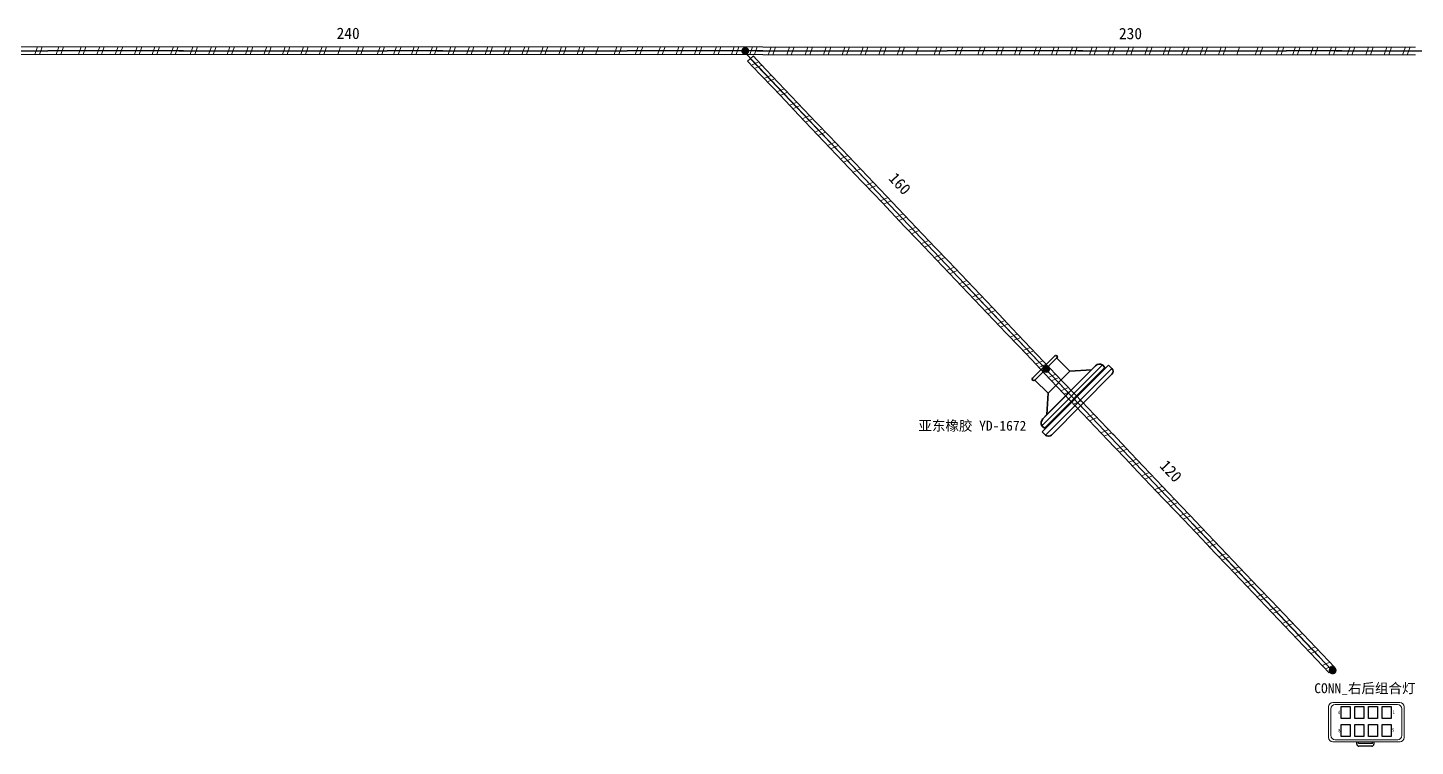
# Model space of a CAD drawing. Header units: millimetres. Extents: x 17 to 3784, y 12 to 1382.
# Drawn here: x 2236.9 to 2414.1, y 994 to 1085.7 of the extents above; entities that cross this region are included whole.
import ezdxf

# ---------------------------------------------------------------- set-up
doc = ezdxf.new("R2010")
doc.units = ezdxf.units.MM
doc.styles.add('FangSong_GB2312_Style', font='simfang.ttf')
doc.styles.add('HZTXT', font='', dxfattribs={"width": 0.75})
doc.styles.get('HZTXT').set_extended_font_data('宋体')

# ---------------------------------------------------------------- blocks, each defined once
blk = doc.blocks.new('*U65')
at = {"color": 0}
blk.add_lwpolyline([(-0.58, 0.76), (0.58, 0.76), (0.58, -0.76), (-0.58, -0.76)], close=True, dxfattribs=at)
blk = doc.blocks.new('*U66')
at = {"color": 0, "linetype": 'ByBlock', "lineweight": -2, "transparency": 16777216}
for p in [(0, 2.29), (1.74, 2.29), (3.49, 2.29), (5.23, 2.29), (0, 0), (1.74, 0), (3.49, 0), (5.23, 0)]:
    blk.add_blockref('*U65', p, dxfattribs=at)

msp = doc.modelspace()

# ---------------------------------------------------------------- hatches: boundary and pattern name
h = msp.add_hatch(color=0)
edge = h.paths.add_edge_path(flags=0)
edge.add_arc((2328.5, 1082.75), 0.507, 180, 540)
h = msp.add_hatch(color=0)
edge = h.paths.add_edge_path(flags=0)
edge.add_arc((2366.94, 1042.15), 0.507, 180, 540)
h = msp.add_hatch(color=0)
edge = h.paths.add_edge_path(flags=0)
edge.add_arc((2403.53, 1003.65), 0.507, 180, 540)

# ---------------------------------------------------------------- linework, layer by layer
for p, q in [((2328.79, 1081.43), (2329.52, 1082.09)), ((2403.8, 1004.01), (2403.1, 1003.34))]:
    msp.add_line(p, q)
at = {"color": 7, "lineweight": 35, "ltscale": 0.427499}
for p, q in [((2368.04, 1043.82), (2365.2, 1040.97)), ((2365.2, 1040.97), (2368.04, 1043.82)), ((2365.2, 1040.97), (2368.04, 1043.82))]:
    msp.add_line(p, q, dxfattribs=at)
at = {"color": 7, "lineweight": 35, "ltscale": 0.427501}
msp.add_line((2368.31, 1043.56), (2365.47, 1040.7), dxfattribs=at)
at = {"color": 7, "lineweight": 35, "ltscale": 0.325}
msp.add_line((2365.54, 1041.31), (2367.7, 1043.48), dxfattribs=at)
msp.add_line((2365.54, 1041.31), (2367.7, 1043.48), dxfattribs=at)
msp.add_line((2365.54, 1041.31), (2367.7, 1043.48), dxfattribs=at)
at = {"color": 7, "lineweight": 35}
for p, q in [((2366.4, 1034.9), (2374.12, 1042.66)), ((2366.4, 1034.9), (2374.12, 1042.66)), ((2366.43, 1034.12), (2374.9, 1042.64)), ((2366.43, 1034.12), (2374.9, 1042.64)), ((2373.25, 1042.55), (2366.5, 1035.77)), ((2366.5, 1035.77), (2373.25, 1042.55)), ((2366.6, 1034.29), (2374.73, 1042.47)), ((2374.44, 1042.34), (2366.72, 1034.58)), ((2374.44, 1042.34), (2366.72, 1034.58)), ((2375.32, 1042.21), (2366.85, 1033.7)), ((2375.32, 1042.21), (2366.85, 1033.7)), ((2367.04, 1036.31), (2372.72, 1042.01)), ((2375.32, 1041.46), (2367.6, 1033.7)), ((2367.6, 1033.7), (2375.32, 1041.46))]:
    msp.add_line(p, q, dxfattribs=at)
at = {"color": 7, "lineweight": 35, "ltscale": 0.05125}
for p, q in [((2367.7, 1043.48), (2368.04, 1043.82)), ((2365.2, 1040.97), (2365.54, 1041.31))]:
    msp.add_line(p, q, dxfattribs=at)
at = {"color": 7, "lineweight": 35, "ltscale": 0.2525}
for p, q in [((2369.97, 1041.86), (2368.28, 1043.53)), ((2368.28, 1043.53), (2369.97, 1041.86)), ((2365.5, 1040.73), (2367.18, 1039.05)), ((2367.18, 1039.05), (2365.5, 1040.73))]:
    msp.add_line(p, q, dxfattribs=at)
at = {"color": 7, "lineweight": 35, "ltscale": 0.080823}
for p, q in [((2372.72, 1042.01), (2373.25, 1042.55)), ((2366.5, 1035.77), (2367.04, 1036.31))]:
    msp.add_line(p, q, dxfattribs=at)
at = {"color": 7, "lineweight": 35, "ltscale": 0.080821}
for p, q in [((2372.72, 1042.01), (2373.25, 1042.55)), ((2366.5, 1035.77), (2367.04, 1036.31))]:
    msp.add_line(p, q, dxfattribs=at)
at = {"color": 7, "lineweight": 35, "ltscale": 0.13125}
for p, q in [((2374.02, 1041.76), (2374.9, 1042.64)), ((2366.43, 1034.12), (2367.3, 1035))]:
    msp.add_line(p, q, dxfattribs=at)
at = {"color": 7, "lineweight": 35, "ltscale": 0.10625}
for p, q in [((2374.02, 1041.76), (2374.73, 1042.47)), ((2374.02, 1041.76), (2374.73, 1042.47)), ((2366.6, 1034.29), (2367.3, 1035)), ((2366.6, 1034.29), (2367.3, 1035))]:
    msp.add_line(p, q, dxfattribs=at)
at = {"color": 7, "lineweight": 35, "ltscale": 0.047501}
for p, q in [((2374.44, 1042.34), (2374.12, 1042.66)), ((2374.12, 1042.66), (2374.44, 1042.34)), ((2366.4, 1034.9), (2366.72, 1034.58)), ((2366.72, 1034.58), (2366.4, 1034.9))]:
    msp.add_line(p, q, dxfattribs=at)
at = {"color": 7, "lineweight": 35, "ltscale": 0.025}
for p, q in [((2374.73, 1042.47), (2374.9, 1042.64)), ((2366.43, 1034.12), (2366.6, 1034.29))]:
    msp.add_line(p, q, dxfattribs=at)
at = {"color": 7, "lineweight": 35, "ltscale": 0.06375}
for p, q in [((2375.32, 1042.21), (2374.9, 1042.64)), ((2374.9, 1042.64), (2375.32, 1042.21)), ((2366.43, 1034.12), (2366.85, 1033.7)), ((2366.85, 1033.7), (2366.43, 1034.12))]:
    msp.add_line(p, q, dxfattribs=at)
at = {"color": 7, "lineweight": 35, "ltscale": 0.000996717}
msp.add_line((2365.47, 1040.7), (2365.48, 1040.71), dxfattribs=at)
at = {"color": 7, "lineweight": 35, "ltscale": 0.000390644}
msp.add_line((2365.47, 1040.7), (2365.47, 1040.7), dxfattribs=at)
at = {"color": 7, "lineweight": 35, "ltscale": 0.420001}
msp.add_line((2369.97, 1041.86), (2367.18, 1039.05), dxfattribs=at)
msp.add_line((2369.97, 1041.86), (2367.18, 1039.05), dxfattribs=at)
at = {"color": 7, "lineweight": 35, "ltscale": 0.292114}
for p, q in [((2372.72, 1042.01), (2369.97, 1041.86)), ((2369.97, 1041.86), (2372.72, 1042.01)), ((2367.18, 1039.05), (2367.04, 1036.31))]:
    msp.add_line(p, q, dxfattribs=at)
at = {"color": 7, "lineweight": 35, "ltscale": 0.0125}
for p, q in [((2374.02, 1041.76), (2373.94, 1041.84)), ((2373.94, 1041.84), (2374.02, 1041.76)), ((2367.22, 1035.08), (2367.3, 1035)), ((2367.3, 1035), (2367.22, 1035.08))]:
    msp.add_line(p, q, dxfattribs=at)
at = {"color": 1, "lineweight": 18}
for p, q in [((2403.55, 999.57), (2412.09, 999.57)), ((2403, 999), (2403, 995.1)), ((2403.29, 998.74), (2403.29, 995.36)), ((2403.84, 999.3), (2411.8, 999.3)), ((2412.36, 998.74), (2412.36, 995.36)), ((2412.66, 999), (2412.66, 995.1)), ((2403.57, 994.53), (2412.15, 994.53)), ((2403.86, 994.8), (2411.87, 994.8))]:
    msp.add_line(p, q, dxfattribs=at)
at = {"color": 1}
for p, q in [((2406.61, 994.25), (2406.61, 994.52)), ((2406.82, 994.31), (2406.82, 994.53)), ((2408.6, 994.31), (2406.82, 994.31)), ((2408.61, 994.3), (2408.61, 994.53)), ((2408.8, 994.51), (2408.8, 994.25)), ((2408.52, 993.97), (2406.89, 993.97))]:
    msp.add_line(p, q, dxfattribs=at)
at = {"color": 0, "linetype": 'Continuous', "lineweight": 0}
for points in [[(2234.71, 1083.26), (2237.06, 1083.26)], [(2237.06, 1083.26), (2239.42, 1083.26)], [(2238.12, 1083.26), (2237.77, 1082.28)], [(2238.71, 1083.26), (2238.36, 1082.28)], [(2239.42, 1083.26), (2241.77, 1083.26)], [(2240.48, 1082.29), (2240.83, 1083.27)], [(2241.07, 1082.29), (2241.42, 1083.27)], [(2241.62, 1083.26), (2244.98, 1083.26)], [(2243.33, 1082.28), (2243.69, 1083.26)], [(2243.92, 1082.28), (2244.27, 1083.26)], [(2244.98, 1083.26), (2247.33, 1083.26)], [(2245.69, 1082.28), (2246.04, 1083.26)], [(2246.28, 1082.28), (2246.63, 1083.26)], [(2404.7, 1083.25), (2407.05, 1083.25)], [(2405.76, 1083.25), (2405.4, 1082.27)], [(2406.34, 1083.25), (2405.99, 1082.27)], [(2407.05, 1083.25), (2409.4, 1083.25)], [(2408.11, 1083.25), (2407.76, 1082.27)], [(2408.7, 1083.25), (2408.35, 1082.27)], [(2409.4, 1083.25), (2411.76, 1083.25)], [(2410.46, 1083.25), (2410.11, 1082.27)], [(2411.05, 1083.25), (2410.7, 1082.27)], [(2411.76, 1083.25), (2414.11, 1083.25)], [(2412.82, 1083.25), (2412.47, 1082.27)], [(2413.41, 1083.25), (2413.05, 1082.27)], [(2237.06, 1082.28), (2234.71, 1082.28)], [(2239.42, 1082.28), (2237.06, 1082.28)], [(2241.77, 1082.28), (2239.42, 1082.28)], [(2244.98, 1082.28), (2241.54, 1082.28)], [(2247.33, 1082.28), (2244.98, 1082.28)], [(2407.05, 1082.27), (2404.7, 1082.27)], [(2409.4, 1082.27), (2407.05, 1082.27)], [(2411.76, 1082.27), (2409.4, 1082.27)], [(2414.11, 1082.27), (2411.76, 1082.27)]]:
    msp.add_lwpolyline(points, dxfattribs=at)
at = {"color": 7, "linetype": 'Continuous', "lineweight": 0}
for points in [[(2247.33, 1083.26), (2249.69, 1083.26)], [(2248.04, 1082.28), (2248.39, 1083.26)], [(2248.63, 1082.28), (2248.98, 1083.26)], [(2249.69, 1083.26), (2252.04, 1083.26)], [(2250.48, 1082.3), (2250.84, 1083.28)], [(2251.07, 1082.3), (2251.42, 1083.28)], [(2252.04, 1083.26), (2254.4, 1083.26)], [(2252.75, 1082.28), (2253.1, 1083.26)], [(2253.34, 1082.28), (2253.69, 1083.26)], [(2254.4, 1083.26), (2257.3, 1083.26)], [(2255.1, 1082.28), (2255.46, 1083.26)], [(2255.69, 1082.28), (2256.05, 1083.26)], [(2256.9, 1083.26), (2259.25, 1083.26)], [(2257.96, 1083.26), (2257.6, 1082.28)], [(2258.55, 1083.26), (2258.19, 1082.28)], [(2259.25, 1083.26), (2261.61, 1083.26)], [(2260.31, 1083.26), (2259.96, 1082.28)], [(2260.9, 1083.26), (2260.55, 1082.28)], [(2261.61, 1083.26), (2263.96, 1083.26)], [(2262.67, 1083.26), (2262.31, 1082.28)], [(2263.26, 1083.26), (2262.9, 1082.28)], [(2263.96, 1083.26), (2266.32, 1083.26)], [(2265.02, 1083.26), (2264.67, 1082.28)], [(2265.61, 1083.26), (2265.26, 1082.28)], [(2266.32, 1083.26), (2268.67, 1083.26)], [(2267.38, 1083.26), (2267.02, 1082.28)], [(2267.96, 1083.26), (2267.61, 1082.28)], [(2268.67, 1083.26), (2271.02, 1083.26)], [(2269.73, 1083.26), (2269.38, 1082.28)], [(2270.32, 1083.26), (2269.97, 1082.28)], [(2271.02, 1083.26), (2273.38, 1083.26)], [(2272.08, 1083.26), (2271.73, 1082.28)], [(2272.67, 1083.26), (2272.32, 1082.28)], [(2273.38, 1083.26), (2275.73, 1083.26)], [(2274.44, 1083.26), (2274.09, 1082.28)], [(2275.03, 1083.26), (2274.67, 1082.28)], [(2275.73, 1083.26), (2278.09, 1083.26)], [(2276.79, 1083.26), (2276.44, 1082.28)], [(2278.09, 1083.26), (2280.44, 1083.26)], [(2279.15, 1083.26), (2278.79, 1082.28)], [(2279.74, 1083.26), (2279.38, 1082.28)], [(2280.44, 1083.26), (2282.8, 1083.26)], [(2281.5, 1082.29), (2281.86, 1083.27)], [(2282.09, 1082.29), (2282.44, 1083.27)], [(2282.79, 1083.26), (2285.14, 1083.26)], [(2283.58, 1082.29), (2283.94, 1083.28)], [(2284.17, 1082.29), (2284.53, 1083.28)], [(2285.14, 1083.26), (2287.5, 1083.26)], [(2285.85, 1082.28), (2286.2, 1083.26)], [(2286.44, 1082.28), (2286.79, 1083.26)], [(2287.5, 1083.26), (2289.85, 1083.26)], [(2288.21, 1082.28), (2288.56, 1083.26)], [(2288.79, 1082.28), (2289.15, 1083.26)], [(2289.85, 1083.26), (2292.21, 1083.26)], [(2290.91, 1083.26), (2290.56, 1082.28)], [(2291.5, 1083.26), (2291.15, 1082.28)], [(2292.21, 1083.26), (2294.56, 1083.26)], [(2293.27, 1083.26), (2292.91, 1082.28)], [(2293.85, 1083.26), (2293.5, 1082.28)], [(2294.56, 1083.26), (2296.92, 1083.26)], [(2295.62, 1083.26), (2295.27, 1082.28)], [(2296.21, 1083.26), (2295.86, 1082.28)], [(2296.92, 1083.26), (2299.27, 1083.26)], [(2297.97, 1083.26), (2297.62, 1082.28)], [(2298.56, 1083.26), (2298.21, 1082.28)], [(2299.27, 1083.26), (2301.62, 1083.26)], [(2300.33, 1083.26), (2299.98, 1082.28)], [(2300.92, 1083.26), (2300.56, 1082.28)], [(2301.62, 1083.26), (2303.98, 1083.26)], [(2302.68, 1083.26), (2302.33, 1082.28)], [(2303.27, 1083.26), (2302.92, 1082.28)], [(2303.98, 1083.26), (2306.33, 1083.26)], [(2305.04, 1083.26), (2304.68, 1082.28)], [(2305.63, 1083.26), (2305.27, 1082.28)], [(2306.33, 1083.26), (2308.69, 1083.26)], [(2307.39, 1083.26), (2307.04, 1082.28)], [(2307.98, 1083.26), (2307.63, 1082.28)], [(2308.69, 1083.26), (2311.04, 1083.26)], [(2309.75, 1083.26), (2309.39, 1082.28)], [(2311.04, 1083.26), (2313.4, 1083.26)], [(2312.1, 1083.26), (2311.75, 1082.28)], [(2312.69, 1083.26), (2312.34, 1082.28)], [(2313.4, 1083.26), (2315.75, 1083.26)], [(2314.46, 1082.29), (2314.81, 1083.27)], [(2315.04, 1082.29), (2315.4, 1083.27)], [(2315.6, 1083.26), (2318.96, 1083.26)], [(2317.31, 1082.28), (2317.66, 1083.26)], [(2317.9, 1082.28), (2318.25, 1083.26)], [(2318.96, 1083.26), (2321.31, 1083.26)], [(2319.66, 1082.28), (2320.02, 1083.26)], [(2320.25, 1082.28), (2320.61, 1083.26)], [(2321.31, 1083.26), (2323.67, 1083.26)], [(2322.02, 1082.28), (2322.37, 1083.26)], [(2322.61, 1082.28), (2322.96, 1083.26)], [(2323.67, 1083.26), (2326.02, 1083.26)], [(2324.46, 1082.29), (2324.81, 1083.28)], [(2325.05, 1082.29), (2325.4, 1083.28)], [(2326.02, 1083.26), (2328.38, 1083.26)], [(2326.73, 1082.28), (2327.08, 1083.26)], [(2327.32, 1082.28), (2327.67, 1083.26)], [(2328.38, 1083.26), (2330.73, 1083.26)], [(2329.08, 1082.28), (2329.43, 1083.26)], [(2329.67, 1082.28), (2330.02, 1083.26)], [(2330.73, 1083.25), (2333.09, 1083.25)], [(2331.79, 1083.25), (2331.44, 1082.27)], [(2332.38, 1083.25), (2332.03, 1082.27)], [(2333.09, 1083.25), (2335.44, 1083.25)], [(2334.15, 1083.25), (2333.79, 1082.27)], [(2334.73, 1083.25), (2334.38, 1082.27)], [(2335.44, 1083.25), (2337.79, 1083.25)], [(2336.5, 1083.25), (2336.15, 1082.27)], [(2337.09, 1083.25), (2336.74, 1082.27)], [(2337.79, 1083.25), (2340.15, 1083.25)], [(2338.85, 1083.25), (2338.5, 1082.27)], [(2339.44, 1083.25), (2339.09, 1082.27)], [(2340.15, 1083.25), (2342.5, 1083.25)], [(2341.21, 1083.25), (2340.86, 1082.27)], [(2341.8, 1083.25), (2341.44, 1082.27)], [(2342.5, 1083.25), (2344.86, 1083.25)], [(2343.56, 1083.25), (2343.21, 1082.27)], [(2344.15, 1083.25), (2343.8, 1082.27)], [(2344.86, 1083.25), (2347.21, 1083.25)], [(2345.92, 1083.25), (2345.56, 1082.27)], [(2346.51, 1083.25), (2346.15, 1082.27)], [(2347.21, 1083.25), (2349.57, 1083.25)], [(2348.27, 1083.25), (2347.92, 1082.27)], [(2348.86, 1083.25), (2348.51, 1082.27)], [(2349.57, 1083.25), (2351.92, 1083.25)], [(2350.63, 1083.25), (2350.27, 1082.27)], [(2351.92, 1083.25), (2354.27, 1083.25)], [(2352.98, 1083.25), (2352.63, 1082.27)], [(2353.57, 1083.25), (2353.22, 1082.27)], [(2354.27, 1083.25), (2356.63, 1083.25)], [(2355.34, 1082.29), (2355.69, 1083.27)], [(2355.92, 1082.29), (2356.28, 1083.27)], [(2356.47, 1083.25), (2359.84, 1083.25)], [(2358.19, 1082.27), (2358.54, 1083.25)], [(2358.78, 1082.27), (2359.13, 1083.25)], [(2359.84, 1083.25), (2362.19, 1083.25)], [(2360.54, 1082.27), (2360.9, 1083.25)], [(2361.13, 1082.27), (2361.49, 1083.25)], [(2362.19, 1083.25), (2364.55, 1083.25)], [(2362.9, 1082.27), (2363.25, 1083.25)], [(2363.49, 1082.27), (2363.84, 1083.25)], [(2364.55, 1083.25), (2366.9, 1083.25)], [(2365.34, 1082.29), (2365.69, 1083.27)], [(2365.93, 1082.29), (2366.28, 1083.27)], [(2366.9, 1083.25), (2369.25, 1083.25)], [(2367.61, 1082.27), (2367.96, 1083.25)], [(2368.2, 1082.27), (2368.55, 1083.25)], [(2369.25, 1083.25), (2372.15, 1083.25)], [(2369.96, 1082.27), (2370.31, 1083.25)], [(2370.55, 1082.27), (2370.9, 1083.25)], [(2371.76, 1083.25), (2374.11, 1083.25)], [(2372.81, 1083.25), (2372.46, 1082.27)], [(2373.4, 1083.25), (2373.05, 1082.27)], [(2374.11, 1083.25), (2376.46, 1083.25)], [(2375.17, 1083.25), (2374.82, 1082.27)], [(2375.76, 1083.25), (2375.4, 1082.27)], [(2376.46, 1083.25), (2378.82, 1083.25)], [(2377.52, 1083.25), (2377.17, 1082.27)], [(2378.11, 1083.25), (2377.76, 1082.27)], [(2378.82, 1083.25), (2381.17, 1083.25)], [(2379.88, 1083.25), (2379.52, 1082.27)], [(2380.47, 1083.25), (2380.11, 1082.27)], [(2381.17, 1083.25), (2383.53, 1083.25)], [(2382.23, 1083.25), (2381.88, 1082.27)], [(2382.82, 1083.25), (2382.47, 1082.27)], [(2383.53, 1083.25), (2385.88, 1083.25)], [(2384.59, 1083.25), (2384.23, 1082.27)], [(2385.18, 1083.25), (2384.82, 1082.27)], [(2385.88, 1083.25), (2388.24, 1083.25)], [(2386.94, 1083.25), (2386.59, 1082.27)], [(2387.53, 1083.25), (2387.18, 1082.27)], [(2388.24, 1083.25), (2390.59, 1083.25)], [(2389.3, 1083.25), (2388.94, 1082.27)], [(2389.88, 1083.25), (2389.53, 1082.27)], [(2390.59, 1083.25), (2392.94, 1083.25)], [(2391.65, 1083.25), (2391.3, 1082.27)], [(2392.94, 1083.25), (2395.3, 1083.25)], [(2394, 1083.25), (2393.65, 1082.27)], [(2394.59, 1083.25), (2394.24, 1082.27)], [(2395.3, 1083.25), (2397.65, 1083.25)], [(2396.36, 1082.28), (2396.71, 1083.27)], [(2396.95, 1082.28), (2397.3, 1083.27)], [(2397.63, 1083.25), (2399.99, 1083.25)], [(2398.43, 1082.29), (2398.78, 1083.27)], [(2399.02, 1082.29), (2399.37, 1083.27)], [(2399.99, 1083.25), (2402.34, 1083.25)], [(2400.69, 1082.27), (2401.05, 1083.25)], [(2401.28, 1082.27), (2401.64, 1083.25)], [(2402.34, 1083.25), (2404.7, 1083.25)], [(2403.05, 1082.27), (2403.4, 1083.25)], [(2403.64, 1082.27), (2403.99, 1083.25)], [(2249.69, 1082.28), (2247.33, 1082.28)], [(2252.04, 1082.28), (2249.69, 1082.28)], [(2254.4, 1082.28), (2252.04, 1082.28)], [(2257.04, 1082.28), (2254.4, 1082.28)], [(2259.25, 1082.28), (2256.9, 1082.28)], [(2261.61, 1082.28), (2259.25, 1082.28)], [(2263.96, 1082.28), (2261.61, 1082.28)], [(2266.32, 1082.28), (2263.96, 1082.28)], [(2268.67, 1082.28), (2266.32, 1082.28)], [(2271.02, 1082.28), (2268.67, 1082.28)], [(2273.38, 1082.28), (2271.02, 1082.28)], [(2275.73, 1082.28), (2273.38, 1082.28)], [(2278.09, 1082.28), (2275.73, 1082.28)], [(2280.44, 1082.28), (2278.09, 1082.28)], [(2282.8, 1082.28), (2280.44, 1082.28)], [(2285.14, 1082.28), (2282.79, 1082.28)], [(2287.5, 1082.28), (2285.14, 1082.28)], [(2289.85, 1082.28), (2287.5, 1082.28)], [(2292.21, 1082.28), (2289.85, 1082.28)], [(2294.56, 1082.28), (2292.21, 1082.28)], [(2296.92, 1082.28), (2294.56, 1082.28)], [(2299.27, 1082.28), (2296.92, 1082.28)], [(2301.62, 1082.28), (2299.27, 1082.28)], [(2303.98, 1082.28), (2301.62, 1082.28)], [(2306.33, 1082.28), (2303.98, 1082.28)], [(2308.69, 1082.28), (2306.33, 1082.28)], [(2311.04, 1082.28), (2308.69, 1082.28)], [(2313.4, 1082.28), (2311.04, 1082.28)], [(2315.75, 1082.28), (2313.4, 1082.28)], [(2318.96, 1082.28), (2315.51, 1082.28)], [(2321.31, 1082.28), (2318.96, 1082.28)], [(2323.67, 1082.28), (2321.31, 1082.28)], [(2326.02, 1082.28), (2323.67, 1082.28)], [(2328.38, 1082.28), (2326.02, 1082.28)], [(2330.73, 1082.28), (2328.38, 1082.28)], [(2330.42, 1079.73), (2328.8, 1081.43)], [(2330.24, 1081.34), (2329.29, 1080.92)], [(2329.51, 1082.11), (2331.13, 1080.4)], [(2333.09, 1082.27), (2330.73, 1082.27)], [(2335.44, 1082.27), (2333.09, 1082.27)], [(2337.79, 1082.27), (2335.44, 1082.27)], [(2340.15, 1082.27), (2337.79, 1082.27)], [(2342.5, 1082.27), (2340.15, 1082.27)], [(2344.86, 1082.27), (2342.5, 1082.27)], [(2347.21, 1082.27), (2344.86, 1082.27)], [(2349.57, 1082.27), (2347.21, 1082.27)], [(2351.92, 1082.27), (2349.57, 1082.27)], [(2354.27, 1082.27), (2351.92, 1082.27)], [(2356.63, 1082.27), (2354.27, 1082.27)], [(2359.84, 1082.27), (2356.39, 1082.27)], [(2362.19, 1082.27), (2359.84, 1082.27)], [(2364.55, 1082.27), (2362.19, 1082.27)], [(2366.9, 1082.27), (2364.55, 1082.27)], [(2369.25, 1082.27), (2366.9, 1082.27)], [(2371.89, 1082.27), (2369.25, 1082.27)], [(2374.11, 1082.27), (2371.76, 1082.27)], [(2376.46, 1082.27), (2374.11, 1082.27)], [(2378.82, 1082.27), (2376.46, 1082.27)], [(2381.17, 1082.27), (2378.82, 1082.27)], [(2383.53, 1082.27), (2381.17, 1082.27)], [(2385.88, 1082.27), (2383.53, 1082.27)], [(2388.24, 1082.27), (2385.88, 1082.27)], [(2390.59, 1082.27), (2388.24, 1082.27)], [(2392.94, 1082.27), (2390.59, 1082.27)], [(2395.3, 1082.27), (2392.94, 1082.27)], [(2397.65, 1082.27), (2395.3, 1082.27)], [(2399.99, 1082.27), (2397.63, 1082.27)], [(2402.34, 1082.27), (2399.99, 1082.27)], [(2404.7, 1082.27), (2402.34, 1082.27)], [(2330.65, 1080.92), (2329.69, 1080.5)], [(2332.05, 1078.02), (2330.42, 1079.73)], [(2331.86, 1079.64), (2330.91, 1079.22)], [(2331.13, 1080.4), (2332.76, 1078.7)], [(2332.27, 1079.21), (2331.32, 1078.79)], [(2333.67, 1076.32), (2332.05, 1078.02)], [(2333.49, 1077.93), (2332.53, 1077.51)], [(2332.76, 1078.7), (2334.38, 1076.99)], [(2333.89, 1077.5), (2332.94, 1077.08)], [(2335.29, 1074.61), (2333.67, 1076.32)], [(2335.11, 1076.23), (2334.16, 1075.81)], [(2334.38, 1076.99), (2336, 1075.29)], [(2335.51, 1075.8), (2334.56, 1075.38)], [(2336.91, 1072.91), (2335.29, 1074.61)], [(2336.73, 1074.52), (2335.78, 1074.1)], [(2336, 1075.29), (2337.62, 1073.58)], [(2337.14, 1074.09), (2336.18, 1073.67)], [(2338.54, 1071.2), (2336.91, 1072.91)], [(2338.35, 1072.81), (2337.4, 1072.39)], [(2337.62, 1073.58), (2339.25, 1071.88)], [(2338.76, 1072.39), (2337.81, 1071.97)], [(2340.16, 1069.49), (2338.54, 1071.2)], [(2339.98, 1071.11), (2339.02, 1070.69)], [(2339.25, 1071.88), (2340.87, 1070.17)], [(2340.38, 1070.68), (2339.43, 1070.26)], [(2341.78, 1067.79), (2340.16, 1069.49)], [(2341.6, 1069.4), (2340.65, 1068.98)], [(2340.87, 1070.17), (2342.49, 1068.46)], [(2342.01, 1068.98), (2341.05, 1068.56)], [(2343.41, 1066.08), (2341.78, 1067.79)], [(2343.22, 1067.7), (2342.27, 1067.28)], [(2342.49, 1068.46), (2344.12, 1066.76)], [(2345.03, 1064.38), (2343.4, 1066.08)], [(2344.85, 1065.99), (2343.89, 1065.57)], [(2344.11, 1066.76), (2345.74, 1065.05)], [(2345.25, 1065.56), (2344.3, 1065.14)], [(2346.65, 1062.67), (2345.03, 1064.38)], [(2345.74, 1065.05), (2347.36, 1063.35)], [(2345.77, 1063.62), (2346.72, 1064.04)], [(2346.17, 1063.19), (2347.13, 1063.61)], [(2347.25, 1063.46), (2349.57, 1061.02)], [(2348.86, 1060.35), (2346.49, 1062.84)], [(2347.73, 1061.54), (2348.68, 1061.96)], [(2348.13, 1061.11), (2349.09, 1061.53)], [(2350.48, 1058.64), (2348.86, 1060.35)], [(2349.35, 1059.84), (2350.3, 1060.26)], [(2349.57, 1061.02), (2351.19, 1059.32)], [(2349.75, 1059.41), (2350.71, 1059.83)], [(2352.11, 1056.94), (2350.48, 1058.64)], [(2350.97, 1058.13), (2351.92, 1058.55)], [(2351.19, 1059.32), (2352.82, 1057.61)], [(2351.38, 1057.7), (2352.33, 1058.12)], [(2353.73, 1055.23), (2352.11, 1056.94)], [(2352.67, 1056.37), (2353.62, 1056.79)], [(2352.82, 1057.61), (2354.44, 1055.91)], [(2353.07, 1055.95), (2354.03, 1056.37)], [(2355.35, 1053.52), (2353.73, 1055.23)], [(2354.22, 1054.72), (2355.17, 1055.14)], [(2354.44, 1055.91), (2356.06, 1054.2)], [(2354.62, 1054.29), (2355.58, 1054.71)], [(2356.98, 1051.82), (2355.35, 1053.52)], [(2355.84, 1053.01), (2356.79, 1053.43)], [(2356.06, 1054.2), (2357.69, 1052.49)], [(2356.24, 1052.59), (2357.2, 1053.01)], [(2358.6, 1050.11), (2356.97, 1051.82)], [(2358.42, 1051.72), (2357.46, 1051.3)], [(2357.68, 1052.49), (2359.31, 1050.79)], [(2358.82, 1051.3), (2357.87, 1050.88)], [(2360.22, 1048.4), (2358.6, 1050.11)], [(2360.04, 1050.02), (2359.08, 1049.6)], [(2359.31, 1050.78), (2360.93, 1049.08)], [(2360.44, 1049.59), (2359.49, 1049.17)], [(2361.84, 1046.7), (2360.22, 1048.4)], [(2361.66, 1048.31), (2360.71, 1047.89)], [(2360.93, 1049.08), (2362.55, 1047.37)], [(2362.07, 1047.89), (2361.11, 1047.47)], [(2363.47, 1044.99), (2361.84, 1046.7)], [(2363.28, 1046.61), (2362.33, 1046.19)], [(2362.55, 1047.37), (2364.18, 1045.67)], [(2363.69, 1046.18), (2362.74, 1045.76)], [(2364.18, 1045.67), (2365.8, 1043.96)], [(2365.09, 1043.29), (2363.47, 1044.99)], [(2364.91, 1044.9), (2363.95, 1044.48)], [(2365.31, 1044.47), (2364.36, 1044.05)], [(2365.8, 1043.96), (2367.42, 1042.26)], [(2366.71, 1041.58), (2365.09, 1043.29)], [(2366.53, 1043.19), (2365.57, 1042.77)], [(2366.93, 1042.77), (2365.98, 1042.35)], [(2367.42, 1042.26), (2369.04, 1040.55)], [(2368.33, 1039.88), (2366.71, 1041.58)], [(2368.15, 1041.49), (2367.2, 1041.07)], [(2368.56, 1041.06), (2367.6, 1040.64)], [(2369.04, 1040.55), (2370.67, 1038.85)], [(2369.96, 1038.17), (2368.33, 1039.87)], [(2369.77, 1039.78), (2368.82, 1039.36)], [(2370.18, 1039.36), (2369.23, 1038.94)], [(2370.67, 1038.84), (2372.29, 1037.14)], [(2371.58, 1036.46), (2369.96, 1038.17)], [(2371.4, 1038.08), (2370.44, 1037.66)], [(2372.29, 1037.14), (2373.91, 1035.43)], [(2373.2, 1034.76), (2371.58, 1036.46)], [(2373.02, 1036.37), (2372.07, 1035.95)], [(2373.43, 1035.95), (2372.47, 1035.52)], [(2373.91, 1035.43), (2375.54, 1033.73)], [(2374.82, 1033.05), (2373.2, 1034.76)], [(2373.94, 1034), (2374.9, 1034.42)], [(2374.35, 1033.57), (2375.3, 1033.99)], [(2377.04, 1030.73), (2374.66, 1033.22)], [(2375.43, 1033.84), (2377.75, 1031.4)], [(2375.9, 1031.92), (2376.85, 1032.34)], [(2376.31, 1031.5), (2377.26, 1031.92)], [(2378.66, 1029.02), (2377.04, 1030.73)], [(2377.52, 1030.22), (2378.48, 1030.64)], [(2377.75, 1031.4), (2379.37, 1029.7)], [(2377.93, 1029.79), (2378.88, 1030.21)], [(2379.37, 1029.7), (2380.99, 1027.99)], [(2380.28, 1027.32), (2378.66, 1029.02)], [(2379.15, 1028.51), (2380.1, 1028.93)], [(2379.55, 1028.08), (2380.51, 1028.5)], [(2380.99, 1027.99), (2382.61, 1026.29)], [(2381.9, 1025.61), (2380.28, 1027.32)], [(2380.84, 1026.75), (2381.8, 1027.17)], [(2381.25, 1026.33), (2382.2, 1026.75)], [(2382.61, 1026.29), (2384.24, 1024.58)], [(2383.53, 1023.9), (2381.9, 1025.61)], [(2382.39, 1025.1), (2383.34, 1025.52)], [(2382.8, 1024.67), (2383.75, 1025.09)], [(2384.24, 1024.58), (2386.23, 1022.48)], [(2385.35, 1021.99), (2383.53, 1023.9)], [(2384.01, 1023.39), (2384.97, 1023.81)], [(2384.42, 1022.97), (2385.37, 1023.39)], [(2385.96, 1022.77), (2387.58, 1021.06)], [(2386.87, 1020.39), (2385.25, 1022.09)], [(2386.69, 1022), (2385.74, 1021.58)], [(2387.1, 1021.57), (2386.14, 1021.15)], [(2387.58, 1021.06), (2389.21, 1019.36)], [(2388.5, 1018.68), (2386.87, 1020.39)], [(2388.31, 1020.3), (2387.36, 1019.87)], [(2388.72, 1019.87), (2387.77, 1019.45)], [(2389.21, 1019.36), (2390.83, 1017.65)], [(2390.12, 1016.98), (2388.5, 1018.68)], [(2389.94, 1018.59), (2388.98, 1018.17)], [(2390.34, 1018.16), (2389.39, 1017.74)], [(2390.83, 1017.65), (2392.45, 1015.95)], [(2391.74, 1015.27), (2390.12, 1016.98)], [(2391.56, 1016.88), (2390.61, 1016.46)], [(2391.97, 1016.46), (2391.01, 1016.04)], [(2392.45, 1015.94), (2394.07, 1014.24)], [(2393.36, 1013.56), (2391.74, 1015.27)], [(2393.18, 1015.18), (2392.23, 1014.76)], [(2393.59, 1014.75), (2392.63, 1014.33)], [(2394.07, 1014.24), (2395.7, 1012.53)], [(2394.99, 1011.86), (2393.36, 1013.56)], [(2394.8, 1013.47), (2393.85, 1013.05)], [(2395.21, 1013.05), (2394.26, 1012.63)], [(2395.7, 1012.53), (2397.32, 1010.83)], [(2396.61, 1010.15), (2394.99, 1011.86)], [(2396.43, 1011.77), (2395.47, 1011.35)], [(2396.83, 1011.34), (2395.88, 1010.92)], [(2397.32, 1010.83), (2398.94, 1009.12)], [(2398.23, 1008.45), (2396.61, 1010.15)], [(2398.05, 1010.06), (2397.1, 1009.64)], [(2398.46, 1009.63), (2397.5, 1009.21)], [(2399.86, 1006.74), (2398.23, 1008.45)], [(2398.94, 1009.12), (2400.57, 1007.42)], [(2399.67, 1008.35), (2398.72, 1007.93)], [(2401.48, 1005.04), (2399.85, 1006.74)], [(2401.3, 1006.65), (2400.34, 1006.23)], [(2400.56, 1007.42), (2402.19, 1005.71)], [(2401.7, 1006.22), (2400.75, 1005.8)], [(2403.1, 1003.33), (2401.48, 1005.03)], [(2402.19, 1005.71), (2403.81, 1004.01)], [(2402.22, 1004.27), (2403.17, 1004.7)], [(2402.62, 1003.85), (2403.58, 1004.27)]]:
    msp.add_lwpolyline(points, dxfattribs=at)
at = {"color": 0, "linetype": 'Continuous', "lineweight": 25}
for points in [[(2215.12, 1082.77), (2239.42, 1082.77)], [(2256.76, 1082.77), (2239.42, 1082.77)], [(2403.94, 1082.76), (2428.24, 1082.76)]]:
    msp.add_lwpolyline(points, dxfattribs=at)
at = {"color": 0, "linetype": 'Continuous', "lineweight": 13}
for points in [[(2239.42, 1082.77), (2215.91, 1082.77)], [(2256.75, 1082.77), (2239.42, 1082.77)], [(2428.24, 1082.76), (2404.73, 1082.76)]]:
    msp.add_lwpolyline(points, dxfattribs=at)
at = {"color": 7, "linetype": 'Continuous', "lineweight": 25}
for points in [[(2256.15, 1082.77), (2282.77, 1082.77)], [(2289.86, 1082.77), (2282.76, 1082.77)], [(2289.1, 1082.77), (2313.4, 1082.77)], [(2330.74, 1082.77), (2313.4, 1082.77)], [(2328.64, 1082.32), (2345.38, 1064.71)], [(2329.98, 1082.76), (2354.27, 1082.76)], [(2371.61, 1082.76), (2354.27, 1082.76)], [(2371, 1082.76), (2397.63, 1082.76)], [(2404.7, 1082.76), (2397.6, 1082.76)], [(2357.33, 1052.15), (2345.38, 1064.71)], [(2356.81, 1052.7), (2373.56, 1035.1)], [(2385.51, 1022.53), (2373.56, 1035.1)], [(2385.09, 1022.98), (2403.44, 1003.69)]]:
    msp.add_lwpolyline(points, dxfattribs=at)
at = {"color": 7, "linetype": 'Continuous', "lineweight": 13}
for points in [[(2280.44, 1082.77), (2256.93, 1082.77)], [(2289.85, 1082.77), (2282.76, 1082.77)], [(2313.4, 1082.77), (2289.89, 1082.77)], [(2330.73, 1082.77), (2313.4, 1082.77)], [(2345.38, 1064.71), (2329.18, 1081.75)], [(2354.27, 1082.76), (2330.76, 1082.76)], [(2371.61, 1082.76), (2354.27, 1082.76)], [(2395.3, 1082.76), (2371.79, 1082.76)], [(2404.69, 1082.76), (2397.6, 1082.76)], [(2357.33, 1052.16), (2345.38, 1064.71)], [(2373.56, 1035.1), (2357.35, 1052.13)], [(2385.5, 1022.54), (2373.56, 1035.1)], [(2401.83, 1005.37), (2385.63, 1022.41)]]:
    msp.add_lwpolyline(points, dxfattribs=at)
at = {"color": 7, "lineweight": 35}
for centre, radius, start, end in [((2368.18, 1043.69), 0.188, 315.1613, 135.1597), ((2368.18, 1043.69), 0.188, 315.1613, 135.1597), ((2373.75, 1042.06), 0.706, 58.6531, 135.1597), ((2373.75, 1042.06), 0.706, 58.6531, 135.1597), ((2374.95, 1041.84), 0.53, 315.1597, 45.1597), ((2374.95, 1041.84), 0.53, 315.1597, 45.1597), ((2365.34, 1040.84), 0.188, 135.1597, 314.8796), ((2365.34, 1040.84), 0.188, 135.1597, 314.8788), ((2367, 1035.27), 0.706, 135.1597, 211.6663), ((2367, 1035.27), 0.706, 135.1597, 211.6663), ((2367.23, 1034.08), 0.53, 225.1597, 315.1597), ((2367.23, 1034.08), 0.53, 225.1597, 315.1597)]:
    msp.add_arc(centre, radius, start, end, dxfattribs=at)
at = {"color": 1, "lineweight": 18}
for centre, start, end in [((2403.57, 999), 90, 180), ((2412.09, 999), 0, 90), ((2403.86, 998.74), 90, 180), ((2411.8, 998.74), 0, 90), ((2403.57, 995.1), 180, 270), ((2403.86, 995.36), 180, 270), ((2411.8, 995.36), 270, 0), ((2412.09, 995.1), 270, 0)]:
    msp.add_arc(centre, 0.565, start, end, dxfattribs=at)
at = {"color": 1}
for centre, start, end in [((2406.89, 994.25), 180, 270), ((2408.52, 994.25), 270, 0)]:
    msp.add_arc(centre, 0.283, start, end, dxfattribs=at)

# ---------------------------------------------------------------- block references
msp.add_blockref('*U66', (2405.19, 995.98), dxfattribs=at)

# ---------------------------------------------------------------- texts
at = {"color": 7, "linetype": 'Continuous', "style": 'FangSong_GB2312_Style'}
for s, p in [('240', (2276.3, 1084.28)), ('230', (2376.23, 1084.25))]:
    msp.add_text(s, height=1.447, dxfattribs=at).set_placement(p)
for s, p in [('160', (2346.72, 1066.4)), ('120', (2381.34, 1029.69))]:
    msp.add_text(s, height=1.447, rotation=312.9736, dxfattribs=at).set_placement(p)
at = {"color": 1, "linetype": 'Continuous', "style": 'FangSong_GB2312_Style'}
msp.add_text('亚东橡胶 YD-1672', height=1.2655, dxfattribs=at).set_placement((2350.61, 1034.26))
at = {"color": 0, "linetype": 'Continuous', "style": 'FangSong_GB2312_Style'}
msp.add_text('CONN_右后组合灯', height=1.265, dxfattribs=at).set_placement((2401.18, 1000.74))
at = {"color": 1, "lineweight": -2, "char_height": 0.452, "width": 0.3616, "attachment_point": 7, "rotation": 359.76, "style": 'HZTXT'}
for s, insert in [('4', (2404.21, 998.06)), ('1', (2411.2, 998.08)), ('8', (2404.25, 995.74)), ('5', (2411.11, 995.8))]:
    msp.add_mtext(s, dxfattribs=dict(at, insert=insert))

doc.saveas('drawing.dxf')
